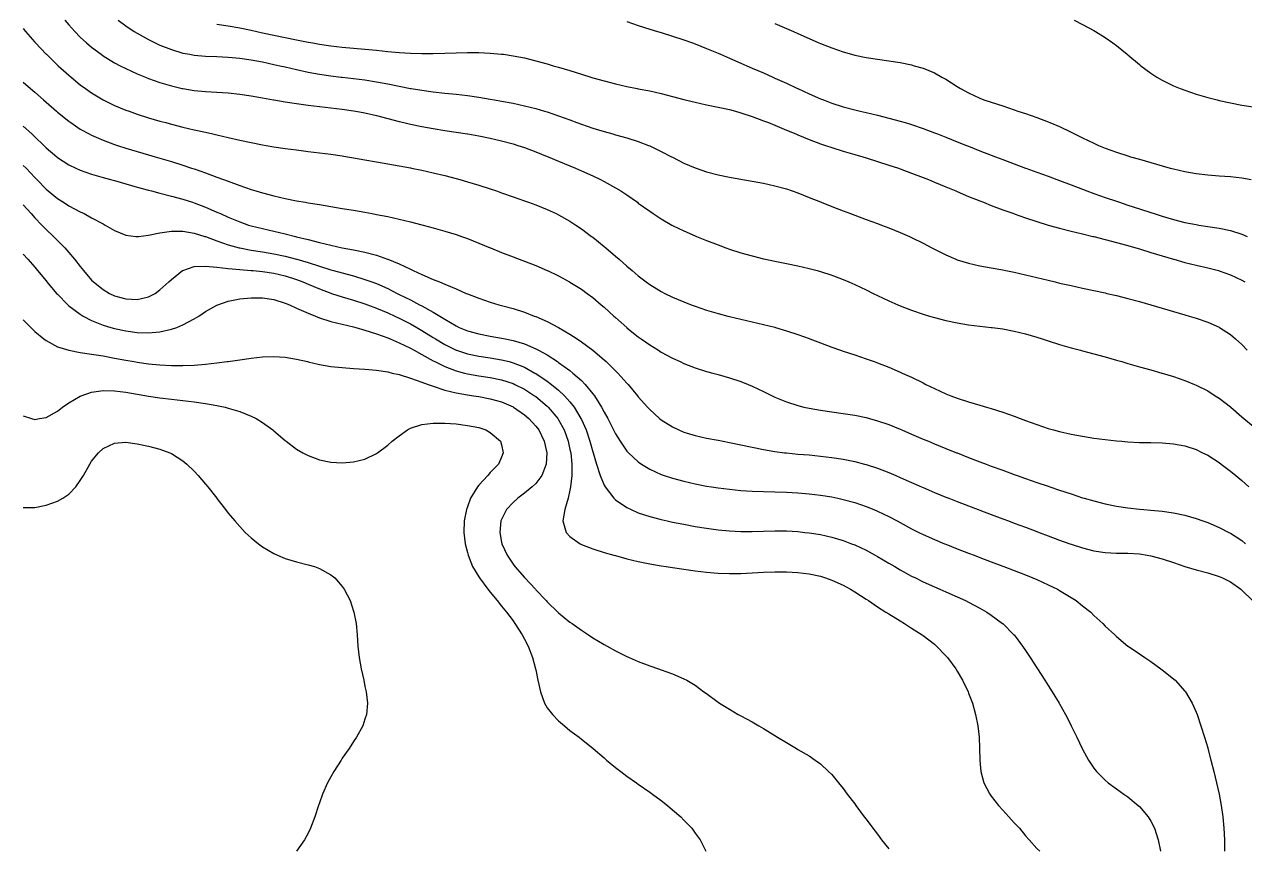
# Model space of a CAD drawing. Header units: inches. Extents: x 2679276 to 2679656, y 1246784 to 1247152.
# Drawn here: x 2679333.8 to 2679387.4, y 1246848.4 to 1246884.6 of the extents above; entities that cross this region are included whole.
import ezdxf

# ---------------------------------------------------------------- set-up
doc = ezdxf.new("R2010")
doc.units = ezdxf.units.IN
doc.header["$MEASUREMENT"] = 0
for name, color, linetype in [('467', 7, 'Continuous'), ('468', 7, 'Continuous'), ('469', 7, 'Continuous'), ('470', 7, 'Continuous'), ('471', 7, 'Continuous'), ('472', 7, 'Continuous'), ('473', 7, 'Continuous'), ('474', 7, 'Continuous'), ('475', 7, 'Continuous'), ('476', 7, 'Continuous'), ('477', 7, 'Continuous'), ('478', 7, 'Continuous'), ('479', 7, 'Continuous'), ('480', 7, 'Continuous'), ('481', 7, 'Continuous')]:
    doc.layers.add(name, color=color, linetype=linetype)

msp = doc.modelspace()

# ---------------------------------------------------------------- linework, layer by layer
at = {"layer": '467', "elevation": 467}
msp.add_lwpolyline([(2679379.886, 1246884.75), (2679380.25, 1246884.565), (2679380.75, 1246884.295), (2679380.826, 1246884.25), (2679381.25, 1246883.988), (2679381.586, 1246883.75), (2679381.75, 1246883.63), (2679382.217, 1246883.25), (2679382.25, 1246883.223), (2679382.75, 1246882.803), (2679382.814, 1246882.75), (2679383.25, 1246882.428), (2679383.518, 1246882.25), (2679383.75, 1246882.118), (2679384.25, 1246881.871), (2679384.534, 1246881.75), (2679384.75, 1246881.669), (2679385.25, 1246881.501), (2679385.75, 1246881.354), (2679386.159, 1246881.25), (2679386.25, 1246881.228), (2679386.75, 1246881.117), (2679387.25, 1246881.023), (2679387.75, 1246880.94)], dxfattribs=at)
at = {"layer": '468', "elevation": 468}
msp.add_lwpolyline([(2679366.75, 1246884.61), (2679367.25, 1246884.391), (2679367.559, 1246884.25), (2679367.75, 1246884.166), (2679368.25, 1246883.945), (2679368.678, 1246883.75), (2679368.75, 1246883.72), (2679369.25, 1246883.53), (2679369.75, 1246883.356), (2679370.108, 1246883.25), (2679370.25, 1246883.215), (2679370.75, 1246883.117), (2679371.25, 1246883.036), (2679371.75, 1246882.964), (2679372.25, 1246882.887), (2679372.75, 1246882.784), (2679372.865, 1246882.75), (2679373.25, 1246882.644), (2679373.75, 1246882.435), (2679374.074, 1246882.25), (2679374.25, 1246882.156), (2679374.75, 1246881.842), (2679374.892, 1246881.75), (2679375.25, 1246881.565), (2679375.75, 1246881.325), (2679375.923, 1246881.25), (2679376.25, 1246881.141), (2679376.75, 1246880.98), (2679377.25, 1246880.811), (2679377.42, 1246880.75), (2679377.75, 1246880.649), (2679378.25, 1246880.478), (2679378.75, 1246880.281), (2679378.818, 1246880.25), (2679379.25, 1246880.072), (2679379.75, 1246879.829), (2679379.9, 1246879.75), (2679380.25, 1246879.584), (2679380.75, 1246879.343), (2679380.955, 1246879.25), (2679381.25, 1246879.133), (2679381.75, 1246878.953), (2679382.25, 1246878.785), (2679382.363, 1246878.75), (2679382.75, 1246878.638), (2679383.25, 1246878.494), (2679383.75, 1246878.349), (2679384.109, 1246878.25), (2679384.25, 1246878.214), (2679384.75, 1246878.102), (2679385.25, 1246878.017), (2679385.75, 1246877.959), (2679386.25, 1246877.918), (2679386.75, 1246877.878), (2679387.25, 1246877.821), (2679387.658, 1246877.75)], dxfattribs=at)
at = {"layer": '469', "elevation": 469}
msp.add_lwpolyline([(2679360.25, 1246884.693), (2679360.75, 1246884.523), (2679361.25, 1246884.358), (2679361.589, 1246884.25), (2679361.75, 1246884.204), (2679362.25, 1246884.054), (2679362.75, 1246883.893), (2679363.137, 1246883.75), (2679363.25, 1246883.71), (2679363.75, 1246883.51), (2679364.25, 1246883.298), (2679364.357, 1246883.25), (2679364.75, 1246883.082), (2679365.25, 1246882.866), (2679365.511, 1246882.75), (2679365.75, 1246882.648), (2679366.25, 1246882.431), (2679366.653, 1246882.25), (2679366.75, 1246882.207), (2679367.25, 1246881.982), (2679367.747, 1246881.75), (2679367.75, 1246881.749), (2679368.25, 1246881.519), (2679368.75, 1246881.301), (2679368.882, 1246881.25), (2679369.25, 1246881.11), (2679369.75, 1246880.95), (2679370.25, 1246880.811), (2679370.492, 1246880.75), (2679370.75, 1246880.687), (2679371.25, 1246880.57), (2679371.75, 1246880.45), (2679372.25, 1246880.318), (2679372.472, 1246880.25), (2679372.75, 1246880.167), (2679373.25, 1246879.996), (2679373.75, 1246879.805), (2679373.887, 1246879.75), (2679374.25, 1246879.607), (2679374.75, 1246879.41), (2679375.16, 1246879.25), (2679375.25, 1246879.213), (2679375.75, 1246879.016), (2679376.25, 1246878.819), (2679376.427, 1246878.75), (2679376.75, 1246878.624), (2679377.25, 1246878.437), (2679377.75, 1246878.255), (2679377.764, 1246878.25), (2679378.25, 1246878.076), (2679378.75, 1246877.893), (2679379.123, 1246877.75), (2679379.25, 1246877.702), (2679379.75, 1246877.511), (2679380.25, 1246877.322), (2679380.445, 1246877.25), (2679380.75, 1246877.141), (2679381.25, 1246876.966), (2679381.75, 1246876.794), (2679381.876, 1246876.75), (2679382.25, 1246876.627), (2679382.75, 1246876.463), (2679383.25, 1246876.298), (2679383.399, 1246876.25), (2679383.75, 1246876.141), (2679384.25, 1246875.996), (2679384.75, 1246875.869), (2679385.25, 1246875.767), (2679385.359, 1246875.75), (2679385.75, 1246875.69), (2679386.25, 1246875.614), (2679386.75, 1246875.513), (2679387.25, 1246875.355), (2679387.484, 1246875.25)], dxfattribs=at)
at = {"layer": '470', "elevation": 470}
msp.add_lwpolyline([(2679342.25, 1246884.573), (2679342.75, 1246884.495), (2679343.25, 1246884.408), (2679343.75, 1246884.307), (2679344.002, 1246884.25), (2679344.25, 1246884.2), (2679344.75, 1246884.096), (2679345.25, 1246883.991), (2679345.75, 1246883.889), (2679346.25, 1246883.789), (2679346.463, 1246883.75), (2679346.75, 1246883.7), (2679347.25, 1246883.627), (2679347.75, 1246883.568), (2679348.25, 1246883.52), (2679348.75, 1246883.475), (2679349.25, 1246883.43), (2679349.75, 1246883.381), (2679350.25, 1246883.334), (2679350.75, 1246883.298), (2679351.25, 1246883.279), (2679351.75, 1246883.28), (2679352.25, 1246883.294), (2679352.75, 1246883.312), (2679353.25, 1246883.324), (2679353.75, 1246883.323), (2679354.25, 1246883.305), (2679354.75, 1246883.262), (2679354.836, 1246883.25), (2679355.25, 1246883.19), (2679355.75, 1246883.09), (2679356.25, 1246882.967), (2679356.75, 1246882.828), (2679357.018, 1246882.75), (2679357.25, 1246882.685), (2679357.75, 1246882.538), (2679358.25, 1246882.382), (2679358.667, 1246882.25), (2679358.75, 1246882.224), (2679359.25, 1246882.081), (2679359.75, 1246881.954), (2679360.25, 1246881.843), (2679360.7, 1246881.75), (2679360.75, 1246881.74), (2679361.25, 1246881.639), (2679361.75, 1246881.524), (2679362.25, 1246881.396), (2679362.75, 1246881.264), (2679362.807, 1246881.25), (2679363.25, 1246881.141), (2679363.75, 1246881.033), (2679364.25, 1246880.93), (2679364.75, 1246880.82), (2679365.017, 1246880.75), (2679365.25, 1246880.684), (2679365.75, 1246880.515), (2679366.25, 1246880.334), (2679366.462, 1246880.25), (2679366.75, 1246880.135), (2679367.25, 1246879.925), (2679367.665, 1246879.75), (2679367.75, 1246879.715), (2679368.25, 1246879.509), (2679368.75, 1246879.322), (2679368.97, 1246879.25), (2679369.25, 1246879.153), (2679369.75, 1246878.996), (2679370.25, 1246878.851), (2679370.608, 1246878.75), (2679370.75, 1246878.705), (2679371.25, 1246878.547), (2679371.75, 1246878.387), (2679372.169, 1246878.25), (2679372.25, 1246878.221), (2679372.75, 1246878.035), (2679373.25, 1246877.843), (2679373.485, 1246877.75), (2679373.75, 1246877.64), (2679374.25, 1246877.43), (2679374.686, 1246877.25), (2679374.75, 1246877.222), (2679375.25, 1246877.008), (2679375.75, 1246876.807), (2679375.9, 1246876.75), (2679376.25, 1246876.61), (2679376.75, 1246876.423), (2679377.241, 1246876.25), (2679377.25, 1246876.247), (2679377.75, 1246876.07), (2679378.25, 1246875.903), (2679378.746, 1246875.75), (2679378.75, 1246875.749), (2679379.25, 1246875.606), (2679379.75, 1246875.477), (2679380.25, 1246875.357), (2679380.709, 1246875.25), (2679380.75, 1246875.24), (2679381.25, 1246875.113), (2679381.75, 1246874.981), (2679382.25, 1246874.845), (2679382.588, 1246874.75), (2679382.75, 1246874.703), (2679383.25, 1246874.549), (2679383.75, 1246874.397), (2679384.25, 1246874.252), (2679384.257, 1246874.25), (2679384.75, 1246874.112), (2679385.25, 1246873.989), (2679385.75, 1246873.873), (2679386.222, 1246873.75), (2679386.25, 1246873.742), (2679386.75, 1246873.565), (2679387.25, 1246873.327), (2679387.375, 1246873.25)], dxfattribs=at)
at = {"layer": '471', "elevation": 471}
msp.add_lwpolyline([(2679337.908, 1246884.75), (2679338.25, 1246884.496), (2679338.618, 1246884.25), (2679338.75, 1246884.172), (2679339.25, 1246883.897), (2679339.545, 1246883.75), (2679339.75, 1246883.655), (2679340.25, 1246883.456), (2679340.75, 1246883.307), (2679341.058, 1246883.25), (2679341.25, 1246883.216), (2679341.75, 1246883.172), (2679342.25, 1246883.152), (2679342.75, 1246883.129), (2679343.25, 1246883.084), (2679343.75, 1246883.009), (2679344.25, 1246882.915), (2679344.75, 1246882.808), (2679345.01, 1246882.75), (2679345.25, 1246882.693), (2679345.75, 1246882.577), (2679346.25, 1246882.472), (2679346.75, 1246882.381), (2679347.25, 1246882.306), (2679347.706, 1246882.25), (2679347.75, 1246882.244), (2679348.25, 1246882.186), (2679348.75, 1246882.123), (2679349.25, 1246882.046), (2679349.75, 1246881.954), (2679350.25, 1246881.854), (2679350.75, 1246881.755), (2679350.778, 1246881.75), (2679351.25, 1246881.67), (2679351.75, 1246881.603), (2679352.25, 1246881.548), (2679352.75, 1246881.496), (2679353.25, 1246881.437), (2679353.75, 1246881.367), (2679354.25, 1246881.284), (2679354.435, 1246881.25), (2679354.75, 1246881.195), (2679355.25, 1246881.098), (2679355.75, 1246880.989), (2679356.25, 1246880.863), (2679356.639, 1246880.75), (2679356.75, 1246880.718), (2679357.25, 1246880.55), (2679357.75, 1246880.365), (2679358.055, 1246880.25), (2679358.25, 1246880.177), (2679358.75, 1246880.005), (2679359.25, 1246879.853), (2679359.637, 1246879.75), (2679359.75, 1246879.719), (2679360.25, 1246879.582), (2679360.75, 1246879.426), (2679361.204, 1246879.25), (2679361.25, 1246879.231), (2679361.75, 1246878.987), (2679362.205, 1246878.75), (2679362.25, 1246878.726), (2679362.75, 1246878.474), (2679363.25, 1246878.262), (2679363.286, 1246878.25), (2679363.75, 1246878.094), (2679364.25, 1246877.961), (2679364.75, 1246877.853), (2679365.25, 1246877.763), (2679365.329, 1246877.75), (2679365.75, 1246877.678), (2679366.25, 1246877.587), (2679366.75, 1246877.477), (2679367.25, 1246877.336), (2679367.503, 1246877.25), (2679367.75, 1246877.16), (2679368.25, 1246876.963), (2679368.75, 1246876.763), (2679368.781, 1246876.75), (2679369.25, 1246876.562), (2679369.75, 1246876.368), (2679370.06, 1246876.25), (2679370.25, 1246876.178), (2679370.75, 1246875.993), (2679371.25, 1246875.812), (2679371.421, 1246875.75), (2679371.75, 1246875.626), (2679372.25, 1246875.427), (2679372.66, 1246875.25), (2679372.75, 1246875.208), (2679373.25, 1246874.954), (2679373.636, 1246874.75), (2679373.75, 1246874.689), (2679374.25, 1246874.437), (2679374.69, 1246874.25), (2679374.75, 1246874.226), (2679375.25, 1246874.071), (2679375.75, 1246873.957), (2679376.25, 1246873.864), (2679376.75, 1246873.777), (2679376.887, 1246873.75), (2679377.25, 1246873.68), (2679377.75, 1246873.568), (2679378.25, 1246873.447), (2679378.75, 1246873.323), (2679379.059, 1246873.25), (2679379.25, 1246873.204), (2679379.75, 1246873.092), (2679380.25, 1246872.983), (2679380.75, 1246872.875), (2679381.25, 1246872.766), (2679381.322, 1246872.75), (2679381.75, 1246872.65), (2679382.25, 1246872.525), (2679382.75, 1246872.391), (2679383.25, 1246872.252), (2679383.257, 1246872.25), (2679383.75, 1246872.101), (2679384.25, 1246871.951), (2679384.75, 1246871.804), (2679384.932, 1246871.75), (2679385.25, 1246871.654), (2679385.75, 1246871.483), (2679386.25, 1246871.259), (2679386.265, 1246871.25), (2679386.75, 1246870.941), (2679386.965, 1246870.75), (2679387.25, 1246870.501), (2679387.487, 1246870.25)], dxfattribs=at)
at = {"layer": '472', "elevation": 472}
msp.add_lwpolyline([(2679335.575, 1246884.75), (2679335.75, 1246884.543), (2679336.011, 1246884.25), (2679336.25, 1246884.008), (2679336.528, 1246883.75), (2679336.75, 1246883.559), (2679337.161, 1246883.25), (2679337.25, 1246883.187), (2679337.75, 1246882.881), (2679338, 1246882.75), (2679338.25, 1246882.623), (2679338.75, 1246882.398), (2679339.111, 1246882.25), (2679339.25, 1246882.194), (2679339.75, 1246882.011), (2679340.25, 1246881.859), (2679340.721, 1246881.75), (2679340.75, 1246881.743), (2679341.25, 1246881.665), (2679341.75, 1246881.618), (2679342.25, 1246881.586), (2679342.75, 1246881.552), (2679343.25, 1246881.499), (2679343.75, 1246881.423), (2679344.25, 1246881.336), (2679344.735, 1246881.25), (2679344.75, 1246881.247), (2679345.25, 1246881.16), (2679345.75, 1246881.083), (2679346.25, 1246881.015), (2679346.75, 1246880.954), (2679347.25, 1246880.896), (2679347.75, 1246880.836), (2679348.25, 1246880.767), (2679348.351, 1246880.75), (2679348.75, 1246880.673), (2679349.25, 1246880.557), (2679349.75, 1246880.428), (2679350.25, 1246880.3), (2679350.462, 1246880.25), (2679350.75, 1246880.179), (2679351.25, 1246880.075), (2679351.75, 1246879.987), (2679352.25, 1246879.909), (2679352.75, 1246879.833), (2679353.25, 1246879.754), (2679353.273, 1246879.75), (2679353.75, 1246879.664), (2679354.25, 1246879.563), (2679354.75, 1246879.449), (2679355.25, 1246879.315), (2679355.461, 1246879.25), (2679355.75, 1246879.151), (2679356.25, 1246878.964), (2679356.75, 1246878.766), (2679356.791, 1246878.75), (2679357.25, 1246878.556), (2679357.75, 1246878.348), (2679357.986, 1246878.25), (2679358.25, 1246878.134), (2679358.75, 1246877.911), (2679359.095, 1246877.75), (2679359.25, 1246877.669), (2679359.75, 1246877.392), (2679359.988, 1246877.25), (2679360.25, 1246877.072), (2679360.708, 1246876.75), (2679360.75, 1246876.718), (2679361.25, 1246876.353), (2679361.407, 1246876.25), (2679361.75, 1246876.022), (2679362.225, 1246875.75), (2679362.25, 1246875.736), (2679362.75, 1246875.49), (2679363.25, 1246875.271), (2679363.3, 1246875.25), (2679363.75, 1246875.067), (2679364.25, 1246874.874), (2679364.591, 1246874.75), (2679364.75, 1246874.694), (2679365.25, 1246874.536), (2679365.75, 1246874.396), (2679366.25, 1246874.27), (2679366.339, 1246874.25), (2679366.75, 1246874.161), (2679367.25, 1246874.059), (2679367.75, 1246873.955), (2679368.25, 1246873.842), (2679368.598, 1246873.75), (2679368.75, 1246873.709), (2679369.25, 1246873.548), (2679369.75, 1246873.357), (2679369.997, 1246873.25), (2679370.25, 1246873.139), (2679370.75, 1246872.903), (2679371.061, 1246872.75), (2679371.25, 1246872.66), (2679371.75, 1246872.425), (2679372.139, 1246872.25), (2679372.25, 1246872.203), (2679372.75, 1246872.006), (2679373.25, 1246871.834), (2679373.532, 1246871.75), (2679373.75, 1246871.684), (2679374.25, 1246871.555), (2679374.75, 1246871.449), (2679375.25, 1246871.369), (2679375.75, 1246871.309), (2679376.25, 1246871.256), (2679376.294, 1246871.25), (2679376.75, 1246871.186), (2679377.25, 1246871.09), (2679377.75, 1246870.965), (2679378.25, 1246870.822), (2679378.487, 1246870.75), (2679378.75, 1246870.663), (2679379.25, 1246870.505), (2679379.75, 1246870.362), (2679380.172, 1246870.25), (2679380.25, 1246870.229), (2679380.75, 1246870.093), (2679381.25, 1246869.956), (2679381.75, 1246869.815), (2679381.976, 1246869.75), (2679382.25, 1246869.669), (2679382.75, 1246869.524), (2679383.25, 1246869.384), (2679383.733, 1246869.25), (2679383.75, 1246869.245), (2679384.25, 1246869.091), (2679384.75, 1246868.919), (2679385.17, 1246868.75), (2679385.25, 1246868.716), (2679385.75, 1246868.46), (2679386.082, 1246868.25), (2679386.25, 1246868.142), (2679386.75, 1246867.758), (2679386.759, 1246867.75), (2679387.25, 1246867.332), (2679387.341, 1246867.25), (2679387.75, 1246866.91)], dxfattribs=at)
at = {"layer": '473', "elevation": 473}
msp.add_lwpolyline([(2679333.75, 1246884.379), (2679333.852, 1246884.25), (2679334.25, 1246883.789), (2679334.285, 1246883.75), (2679334.75, 1246883.263), (2679334.762, 1246883.25), (2679335.25, 1246882.78), (2679335.282, 1246882.75), (2679335.75, 1246882.329), (2679335.844, 1246882.25), (2679336.25, 1246881.916), (2679336.474, 1246881.75), (2679336.75, 1246881.553), (2679337.25, 1246881.251), (2679337.251, 1246881.25), (2679337.75, 1246881.008), (2679338.25, 1246880.803), (2679338.397, 1246880.75), (2679338.75, 1246880.627), (2679339.25, 1246880.467), (2679339.75, 1246880.318), (2679340, 1246880.25), (2679340.25, 1246880.182), (2679340.75, 1246880.056), (2679341.25, 1246879.938), (2679341.75, 1246879.823), (2679342.077, 1246879.75), (2679342.25, 1246879.709), (2679342.75, 1246879.595), (2679343.25, 1246879.482), (2679343.75, 1246879.375), (2679344.25, 1246879.278), (2679344.415, 1246879.25), (2679344.75, 1246879.191), (2679345.25, 1246879.115), (2679345.75, 1246879.048), (2679346.25, 1246878.987), (2679346.75, 1246878.926), (2679347.25, 1246878.86), (2679347.75, 1246878.786), (2679347.977, 1246878.75), (2679348.25, 1246878.707), (2679348.75, 1246878.622), (2679349.25, 1246878.533), (2679349.75, 1246878.443), (2679350.25, 1246878.351), (2679350.75, 1246878.258), (2679350.791, 1246878.25), (2679351.25, 1246878.154), (2679351.75, 1246878.042), (2679352.25, 1246877.921), (2679352.75, 1246877.793), (2679352.909, 1246877.75), (2679353.25, 1246877.653), (2679353.75, 1246877.502), (2679354.25, 1246877.341), (2679354.52, 1246877.25), (2679354.75, 1246877.171), (2679355.25, 1246876.994), (2679355.75, 1246876.815), (2679355.927, 1246876.75), (2679356.25, 1246876.631), (2679356.75, 1246876.43), (2679357.141, 1246876.25), (2679357.25, 1246876.198), (2679357.75, 1246875.916), (2679358.006, 1246875.75), (2679358.25, 1246875.586), (2679358.699, 1246875.25), (2679358.75, 1246875.212), (2679359.25, 1246874.81), (2679359.32, 1246874.75), (2679359.75, 1246874.386), (2679359.906, 1246874.25), (2679360.25, 1246873.946), (2679360.48, 1246873.75), (2679360.75, 1246873.516), (2679361.102, 1246873.25), (2679361.25, 1246873.138), (2679361.75, 1246872.833), (2679361.915, 1246872.75), (2679362.25, 1246872.584), (2679362.75, 1246872.373), (2679363.072, 1246872.25), (2679363.25, 1246872.184), (2679363.75, 1246872.015), (2679364.25, 1246871.864), (2679364.68, 1246871.75), (2679364.75, 1246871.732), (2679365.25, 1246871.615), (2679365.75, 1246871.502), (2679366.25, 1246871.386), (2679366.75, 1246871.258), (2679366.777, 1246871.25), (2679367.25, 1246871.11), (2679367.75, 1246870.943), (2679368.25, 1246870.76), (2679368.277, 1246870.75), (2679368.75, 1246870.572), (2679369.25, 1246870.387), (2679369.635, 1246870.25), (2679369.75, 1246870.211), (2679370.25, 1246870.043), (2679370.75, 1246869.875), (2679371.099, 1246869.75), (2679371.25, 1246869.698), (2679371.75, 1246869.505), (2679372.25, 1246869.29), (2679372.337, 1246869.25), (2679372.75, 1246869.061), (2679373.25, 1246868.813), (2679373.375, 1246868.75), (2679373.75, 1246868.57), (2679374.25, 1246868.341), (2679374.473, 1246868.25), (2679374.75, 1246868.142), (2679375.25, 1246867.977), (2679375.75, 1246867.831), (2679376.032, 1246867.75), (2679376.25, 1246867.688), (2679376.75, 1246867.536), (2679377.25, 1246867.355), (2679377.513, 1246867.25), (2679377.75, 1246867.163), (2679378.25, 1246866.983), (2679378.75, 1246866.815), (2679378.976, 1246866.75), (2679379.25, 1246866.678), (2679379.75, 1246866.569), (2679380.25, 1246866.476), (2679380.75, 1246866.395), (2679381.25, 1246866.325), (2679381.75, 1246866.269), (2679381.976, 1246866.25), (2679382.25, 1246866.229), (2679382.75, 1246866.204), (2679383.25, 1246866.193), (2679383.75, 1246866.181), (2679384.25, 1246866.142), (2679384.75, 1246866.052), (2679385.25, 1246865.887), (2679385.528, 1246865.75), (2679385.75, 1246865.637), (2679386.25, 1246865.315), (2679386.339, 1246865.25), (2679386.75, 1246864.934), (2679386.979, 1246864.75), (2679387.25, 1246864.522), (2679387.561, 1246864.25)], dxfattribs=at)
at = {"layer": '474', "elevation": 474}
msp.add_lwpolyline([(2679333.75, 1246882.033), (2679334.064, 1246881.75), (2679334.25, 1246881.586), (2679334.632, 1246881.25), (2679334.75, 1246881.147), (2679335.206, 1246880.75), (2679335.25, 1246880.712), (2679335.75, 1246880.308), (2679335.832, 1246880.25), (2679336.25, 1246879.969), (2679336.645, 1246879.75), (2679336.75, 1246879.696), (2679337.25, 1246879.48), (2679337.75, 1246879.294), (2679337.882, 1246879.25), (2679338.25, 1246879.132), (2679338.75, 1246878.981), (2679339.25, 1246878.834), (2679339.532, 1246878.75), (2679339.75, 1246878.686), (2679340.25, 1246878.537), (2679340.75, 1246878.38), (2679341.139, 1246878.25), (2679341.25, 1246878.213), (2679341.75, 1246878.042), (2679342.25, 1246877.859), (2679342.541, 1246877.75), (2679342.75, 1246877.672), (2679343.25, 1246877.49), (2679343.75, 1246877.316), (2679343.961, 1246877.25), (2679344.25, 1246877.162), (2679344.75, 1246877.031), (2679345.25, 1246876.918), (2679345.75, 1246876.819), (2679346.139, 1246876.75), (2679346.25, 1246876.731), (2679346.75, 1246876.65), (2679347.25, 1246876.567), (2679347.75, 1246876.483), (2679348.25, 1246876.397), (2679348.75, 1246876.309), (2679349.068, 1246876.25), (2679349.25, 1246876.218), (2679349.75, 1246876.121), (2679350.25, 1246876.012), (2679350.75, 1246875.892), (2679351.25, 1246875.765), (2679351.305, 1246875.75), (2679351.75, 1246875.63), (2679352.25, 1246875.488), (2679352.75, 1246875.333), (2679352.99, 1246875.25), (2679353.25, 1246875.157), (2679353.75, 1246874.96), (2679354.25, 1246874.752), (2679354.254, 1246874.75), (2679354.75, 1246874.545), (2679355.25, 1246874.35), (2679355.519, 1246874.25), (2679355.75, 1246874.165), (2679356.25, 1246873.973), (2679356.75, 1246873.757), (2679356.764, 1246873.75), (2679357.25, 1246873.516), (2679357.734, 1246873.25), (2679357.75, 1246873.241), (2679358.25, 1246872.931), (2679358.502, 1246872.75), (2679358.75, 1246872.569), (2679359.127, 1246872.25), (2679359.25, 1246872.146), (2679359.68, 1246871.75), (2679359.75, 1246871.687), (2679360.24, 1246871.25), (2679360.25, 1246871.241), (2679360.75, 1246870.839), (2679360.875, 1246870.75), (2679361.25, 1246870.484), (2679361.63, 1246870.25), (2679361.75, 1246870.173), (2679362.25, 1246869.903), (2679362.587, 1246869.75), (2679362.75, 1246869.671), (2679363.25, 1246869.478), (2679363.75, 1246869.323), (2679364.021, 1246869.25), (2679364.25, 1246869.184), (2679364.75, 1246869.042), (2679365.25, 1246868.876), (2679365.567, 1246868.75), (2679365.75, 1246868.672), (2679366.25, 1246868.436), (2679366.633, 1246868.25), (2679366.75, 1246868.195), (2679367.25, 1246867.988), (2679367.75, 1246867.822), (2679368.025, 1246867.75), (2679368.25, 1246867.7), (2679368.75, 1246867.611), (2679369.25, 1246867.539), (2679369.75, 1246867.471), (2679370.25, 1246867.393), (2679370.75, 1246867.291), (2679370.897, 1246867.25), (2679371.25, 1246867.156), (2679371.75, 1246866.982), (2679372.25, 1246866.779), (2679372.317, 1246866.75), (2679372.75, 1246866.566), (2679373.25, 1246866.35), (2679373.486, 1246866.25), (2679373.75, 1246866.14), (2679374.25, 1246865.937), (2679374.717, 1246865.75), (2679374.75, 1246865.737), (2679375.25, 1246865.544), (2679375.75, 1246865.352), (2679376.02, 1246865.25), (2679376.25, 1246865.164), (2679376.75, 1246864.981), (2679377.25, 1246864.798), (2679377.384, 1246864.75), (2679377.75, 1246864.62), (2679378.25, 1246864.446), (2679378.75, 1246864.273), (2679378.817, 1246864.25), (2679379.25, 1246864.104), (2679379.75, 1246863.936), (2679380.25, 1246863.774), (2679380.329, 1246863.75), (2679380.75, 1246863.628), (2679381.25, 1246863.503), (2679381.75, 1246863.404), (2679382.25, 1246863.328), (2679382.75, 1246863.269), (2679382.945, 1246863.25), (2679383.25, 1246863.224), (2679383.75, 1246863.179), (2679384.25, 1246863.113), (2679384.75, 1246863.01), (2679385.25, 1246862.86), (2679385.537, 1246862.75), (2679385.75, 1246862.678), (2679386.25, 1246862.471), (2679386.673, 1246862.25), (2679386.75, 1246862.213), (2679387.25, 1246861.886), (2679387.41, 1246861.75)], dxfattribs=at)
at = {"layer": '475', "elevation": 475}
msp.add_lwpolyline([(2679333.75, 1246880.089), (2679334.117, 1246879.75), (2679334.25, 1246879.623), (2679334.643, 1246879.25), (2679334.75, 1246879.147), (2679335.214, 1246878.75), (2679335.25, 1246878.719), (2679335.75, 1246878.395), (2679336.054, 1246878.25), (2679336.25, 1246878.16), (2679336.75, 1246877.987), (2679337.25, 1246877.842), (2679337.582, 1246877.75), (2679337.75, 1246877.702), (2679338.25, 1246877.559), (2679338.75, 1246877.42), (2679339.25, 1246877.285), (2679339.381, 1246877.25), (2679339.75, 1246877.15), (2679340.25, 1246877.02), (2679340.75, 1246876.885), (2679341.171, 1246876.75), (2679341.25, 1246876.726), (2679341.75, 1246876.54), (2679342.25, 1246876.322), (2679342.403, 1246876.25), (2679342.75, 1246876.094), (2679343.25, 1246875.886), (2679343.637, 1246875.75), (2679343.75, 1246875.716), (2679344.25, 1246875.593), (2679344.75, 1246875.482), (2679345.25, 1246875.367), (2679345.695, 1246875.25), (2679345.75, 1246875.238), (2679346.25, 1246875.118), (2679346.75, 1246874.99), (2679347.25, 1246874.865), (2679347.75, 1246874.751), (2679347.755, 1246874.75), (2679348.25, 1246874.658), (2679348.75, 1246874.555), (2679349.25, 1246874.423), (2679349.738, 1246874.25), (2679349.75, 1246874.246), (2679350.25, 1246874.044), (2679350.75, 1246873.805), (2679350.867, 1246873.75), (2679351.25, 1246873.58), (2679351.75, 1246873.364), (2679352.021, 1246873.25), (2679352.25, 1246873.158), (2679352.75, 1246872.948), (2679353.196, 1246872.75), (2679353.25, 1246872.727), (2679353.75, 1246872.533), (2679354.25, 1246872.364), (2679354.627, 1246872.25), (2679354.75, 1246872.219), (2679355.25, 1246872.084), (2679355.75, 1246871.921), (2679356.182, 1246871.75), (2679356.25, 1246871.726), (2679356.75, 1246871.512), (2679357.243, 1246871.25), (2679357.25, 1246871.247), (2679357.75, 1246870.96), (2679358.062, 1246870.75), (2679358.25, 1246870.625), (2679358.749, 1246870.25), (2679358.75, 1246870.249), (2679359.25, 1246869.829), (2679359.338, 1246869.75), (2679359.75, 1246869.349), (2679359.852, 1246869.25), (2679360.25, 1246868.804), (2679360.302, 1246868.75), (2679360.718, 1246868.25), (2679360.75, 1246868.208), (2679361.157, 1246867.75), (2679361.25, 1246867.646), (2679361.686, 1246867.25), (2679361.75, 1246867.198), (2679362.25, 1246866.881), (2679362.526, 1246866.75), (2679362.75, 1246866.657), (2679363.25, 1246866.505), (2679363.75, 1246866.391), (2679364.25, 1246866.295), (2679364.48, 1246866.25), (2679364.75, 1246866.202), (2679365.25, 1246866.101), (2679365.75, 1246865.992), (2679366.25, 1246865.89), (2679366.75, 1246865.804), (2679367.162, 1246865.75), (2679367.25, 1246865.739), (2679367.75, 1246865.691), (2679368.25, 1246865.649), (2679368.75, 1246865.602), (2679369.25, 1246865.544), (2679369.75, 1246865.466), (2679370.25, 1246865.364), (2679370.68, 1246865.25), (2679370.75, 1246865.231), (2679371.25, 1246865.07), (2679371.75, 1246864.878), (2679372.051, 1246864.75), (2679372.25, 1246864.665), (2679372.75, 1246864.442), (2679373.179, 1246864.25), (2679373.25, 1246864.218), (2679373.75, 1246864.004), (2679374.25, 1246863.8), (2679374.377, 1246863.75), (2679374.75, 1246863.604), (2679375.25, 1246863.413), (2679375.679, 1246863.25), (2679375.75, 1246863.223), (2679376.25, 1246863.034), (2679376.75, 1246862.846), (2679377.007, 1246862.75), (2679377.25, 1246862.659), (2679377.75, 1246862.473), (2679378.25, 1246862.286), (2679378.347, 1246862.25), (2679378.75, 1246862.099), (2679379.25, 1246861.912), (2679379.692, 1246861.75), (2679379.75, 1246861.729), (2679380.25, 1246861.565), (2679380.75, 1246861.438), (2679381.25, 1246861.366), (2679381.75, 1246861.342), (2679382.25, 1246861.331), (2679382.75, 1246861.302), (2679383.099, 1246861.25), (2679383.25, 1246861.225), (2679383.75, 1246861.087), (2679384.25, 1246860.92), (2679384.75, 1246860.75), (2679384.75, 1246860.75), (2679385.25, 1246860.602), (2679385.75, 1246860.472), (2679386.25, 1246860.316), (2679386.396, 1246860.25), (2679386.75, 1246860.079), (2679387.209, 1246859.75), (2679387.25, 1246859.717), (2679387.71, 1246859.25)], dxfattribs=at)
at = {"layer": '476', "elevation": 476}
msp.add_lwpolyline([(2679333.75, 1246878.372), (2679333.869, 1246878.25), (2679334.25, 1246877.844), (2679334.343, 1246877.75), (2679334.75, 1246877.331), (2679334.847, 1246877.25), (2679335.25, 1246876.912), (2679335.51, 1246876.75), (2679335.75, 1246876.593), (2679336.25, 1246876.326), (2679336.415, 1246876.25), (2679336.75, 1246876.066), (2679337.25, 1246875.797), (2679337.349, 1246875.75), (2679337.75, 1246875.517), (2679338.25, 1246875.311), (2679338.685, 1246875.25), (2679338.75, 1246875.24), (2679338.807, 1246875.25), (2679339.25, 1246875.305), (2679339.75, 1246875.413), (2679340.25, 1246875.483), (2679340.75, 1246875.485), (2679341.25, 1246875.4), (2679341.723, 1246875.25), (2679341.75, 1246875.242), (2679342.25, 1246875.056), (2679342.75, 1246874.881), (2679343.221, 1246874.75), (2679343.25, 1246874.743), (2679343.75, 1246874.651), (2679344.25, 1246874.573), (2679344.75, 1246874.492), (2679345.25, 1246874.389), (2679345.75, 1246874.254), (2679345.764, 1246874.25), (2679346.25, 1246874.102), (2679346.75, 1246873.94), (2679347.25, 1246873.784), (2679347.374, 1246873.75), (2679347.75, 1246873.645), (2679348.25, 1246873.512), (2679348.75, 1246873.363), (2679349.052, 1246873.25), (2679349.25, 1246873.177), (2679349.75, 1246872.956), (2679350.158, 1246872.75), (2679350.25, 1246872.706), (2679350.75, 1246872.458), (2679351.145, 1246872.25), (2679351.25, 1246872.196), (2679351.75, 1246871.92), (2679352.03, 1246871.75), (2679352.25, 1246871.617), (2679352.75, 1246871.319), (2679352.892, 1246871.25), (2679353.25, 1246871.1), (2679353.75, 1246870.964), (2679354.25, 1246870.871), (2679354.75, 1246870.787), (2679354.91, 1246870.75), (2679355.25, 1246870.681), (2679355.75, 1246870.527), (2679356.25, 1246870.309), (2679356.362, 1246870.25), (2679356.75, 1246870.042), (2679357.204, 1246869.75), (2679357.25, 1246869.719), (2679357.75, 1246869.355), (2679357.878, 1246869.25), (2679358.25, 1246868.916), (2679358.415, 1246868.75), (2679358.75, 1246868.342), (2679358.822, 1246868.25), (2679359.141, 1246867.75), (2679359.25, 1246867.535), (2679359.412, 1246867.25), (2679359.665, 1246866.75), (2679359.75, 1246866.574), (2679359.955, 1246866.25), (2679360.25, 1246865.821), (2679360.317, 1246865.75), (2679360.75, 1246865.344), (2679360.889, 1246865.25), (2679361.25, 1246865.028), (2679361.75, 1246864.797), (2679361.883, 1246864.75), (2679362.25, 1246864.627), (2679362.75, 1246864.493), (2679363.25, 1246864.382), (2679363.75, 1246864.286), (2679363.97, 1246864.25), (2679364.25, 1246864.206), (2679364.75, 1246864.142), (2679365.25, 1246864.095), (2679365.75, 1246864.064), (2679366.25, 1246864.044), (2679366.75, 1246864.027), (2679367.25, 1246864.009), (2679367.75, 1246863.982), (2679368.25, 1246863.944), (2679368.75, 1246863.887), (2679369.25, 1246863.806), (2679369.513, 1246863.75), (2679369.75, 1246863.699), (2679370.25, 1246863.561), (2679370.75, 1246863.392), (2679371.098, 1246863.25), (2679371.25, 1246863.185), (2679371.75, 1246862.942), (2679372.118, 1246862.75), (2679372.25, 1246862.678), (2679372.75, 1246862.41), (2679373.071, 1246862.25), (2679373.25, 1246862.16), (2679373.75, 1246861.934), (2679374.195, 1246861.75), (2679374.25, 1246861.727), (2679374.75, 1246861.533), (2679375.25, 1246861.342), (2679375.491, 1246861.25), (2679375.75, 1246861.151), (2679376.25, 1246860.961), (2679376.75, 1246860.77), (2679376.803, 1246860.75), (2679377.25, 1246860.576), (2679377.75, 1246860.38), (2679378.075, 1246860.25), (2679378.25, 1246860.174), (2679378.75, 1246859.948), (2679379.153, 1246859.75), (2679379.25, 1246859.693), (2679379.75, 1246859.385), (2679379.974, 1246859.25), (2679380.25, 1246859.021), (2679380.614, 1246858.75), (2679380.75, 1246858.598), (2679381.151, 1246858.25), (2679381.25, 1246858.127), (2679381.676, 1246857.75), (2679381.75, 1246857.67), (2679382.25, 1246857.258), (2679382.263, 1246857.25), (2679382.75, 1246856.919), (2679382.992, 1246856.75), (2679383.25, 1246856.576), (2679383.695, 1246856.25), (2679383.75, 1246856.209), (2679384.25, 1246855.81), (2679384.316, 1246855.75), (2679384.75, 1246855.278), (2679384.769, 1246855.25), (2679385.064, 1246854.75), (2679385.25, 1246854.355), (2679385.285, 1246854.25), (2679385.454, 1246853.75), (2679385.611, 1246853.25), (2679385.75, 1246852.789), (2679385.76, 1246852.75), (2679385.89, 1246852.25), (2679386.018, 1246851.75), (2679386.14, 1246851.25), (2679386.249, 1246850.75), (2679386.25, 1246850.746), (2679386.342, 1246850.25), (2679386.416, 1246849.75), (2679386.464, 1246849.25), (2679386.484, 1246848.75), (2679386.489, 1246848.25)], dxfattribs=at)
at = {"layer": '477', "elevation": 477}
msp.add_lwpolyline([(2679333.75, 1246876.639), (2679334.091, 1246876.25), (2679334.25, 1246876.072), (2679334.563, 1246875.75), (2679334.75, 1246875.557), (2679335.079, 1246875.25), (2679335.25, 1246875.074), (2679335.574, 1246874.75), (2679335.75, 1246874.544), (2679335.999, 1246874.25), (2679336.25, 1246873.924), (2679336.391, 1246873.75), (2679336.75, 1246873.332), (2679336.832, 1246873.25), (2679337.25, 1246872.915), (2679337.531, 1246872.75), (2679337.75, 1246872.647), (2679338.25, 1246872.51), (2679338.75, 1246872.483), (2679339.25, 1246872.598), (2679339.533, 1246872.75), (2679339.75, 1246872.899), (2679340.138, 1246873.25), (2679340.25, 1246873.357), (2679340.74, 1246873.75), (2679340.75, 1246873.756), (2679341.25, 1246873.925), (2679341.75, 1246873.945), (2679342.25, 1246873.901), (2679342.75, 1246873.844), (2679343.25, 1246873.798), (2679343.75, 1246873.759), (2679343.842, 1246873.75), (2679344.25, 1246873.708), (2679344.75, 1246873.63), (2679345.25, 1246873.512), (2679345.75, 1246873.351), (2679346.023, 1246873.25), (2679346.25, 1246873.152), (2679346.75, 1246872.943), (2679347.25, 1246872.761), (2679347.286, 1246872.75), (2679347.75, 1246872.598), (2679348.25, 1246872.45), (2679348.75, 1246872.292), (2679348.862, 1246872.25), (2679349.25, 1246872.105), (2679349.75, 1246871.892), (2679350.054, 1246871.75), (2679350.25, 1246871.659), (2679350.75, 1246871.407), (2679351.028, 1246871.25), (2679351.25, 1246871.123), (2679351.75, 1246870.81), (2679351.845, 1246870.75), (2679352.25, 1246870.509), (2679352.75, 1246870.256), (2679352.767, 1246870.25), (2679353.25, 1246870.092), (2679353.75, 1246869.992), (2679354.25, 1246869.92), (2679354.75, 1246869.836), (2679355.076, 1246869.75), (2679355.25, 1246869.703), (2679355.75, 1246869.503), (2679356.213, 1246869.25), (2679356.25, 1246869.229), (2679356.75, 1246868.895), (2679356.941, 1246868.75), (2679357.25, 1246868.495), (2679357.511, 1246868.25), (2679357.75, 1246867.981), (2679357.932, 1246867.75), (2679358.232, 1246867.25), (2679358.25, 1246867.21), (2679358.457, 1246866.75), (2679358.625, 1246866.25), (2679358.75, 1246865.794), (2679358.765, 1246865.75), (2679358.916, 1246865.25), (2679359.078, 1246864.75), (2679359.25, 1246864.324), (2679359.295, 1246864.25), (2679359.683, 1246863.75), (2679359.75, 1246863.684), (2679360.25, 1246863.342), (2679360.44, 1246863.25), (2679360.75, 1246863.114), (2679361.25, 1246862.944), (2679361.75, 1246862.811), (2679362.023, 1246862.75), (2679362.25, 1246862.701), (2679362.75, 1246862.605), (2679363.25, 1246862.514), (2679363.75, 1246862.431), (2679364.25, 1246862.36), (2679364.75, 1246862.311), (2679365.25, 1246862.289), (2679365.75, 1246862.292), (2679366.25, 1246862.304), (2679366.75, 1246862.314), (2679367.25, 1246862.31), (2679367.75, 1246862.283), (2679368.066, 1246862.25), (2679368.25, 1246862.231), (2679368.75, 1246862.15), (2679369.25, 1246862.037), (2679369.75, 1246861.887), (2679370.114, 1246861.75), (2679370.25, 1246861.696), (2679370.75, 1246861.463), (2679371.147, 1246861.25), (2679371.25, 1246861.193), (2679371.75, 1246860.902), (2679372.011, 1246860.75), (2679372.25, 1246860.61), (2679372.75, 1246860.333), (2679372.915, 1246860.25), (2679373.25, 1246860.08), (2679373.75, 1246859.85), (2679373.984, 1246859.75), (2679374.25, 1246859.631), (2679374.75, 1246859.411), (2679375.109, 1246859.25), (2679375.25, 1246859.179), (2679375.75, 1246858.917), (2679376.05, 1246858.75), (2679376.25, 1246858.615), (2679376.746, 1246858.25), (2679376.75, 1246858.246), (2679377.245, 1246857.75), (2679377.25, 1246857.744), (2679377.623, 1246857.25), (2679377.75, 1246857.063), (2679377.953, 1246856.75), (2679378.25, 1246856.294), (2679378.278, 1246856.25), (2679378.603, 1246855.75), (2679378.75, 1246855.52), (2679378.925, 1246855.25), (2679379.229, 1246854.75), (2679379.25, 1246854.711), (2679379.507, 1246854.25), (2679379.75, 1246853.768), (2679379.759, 1246853.75), (2679379.999, 1246853.25), (2679380.235, 1246852.75), (2679380.25, 1246852.72), (2679380.51, 1246852.25), (2679380.75, 1246851.894), (2679380.867, 1246851.75), (2679381.25, 1246851.364), (2679381.386, 1246851.25), (2679381.75, 1246850.982), (2679382.073, 1246850.75), (2679382.25, 1246850.626), (2679382.702, 1246850.25), (2679382.75, 1246850.205), (2679383.129, 1246849.75), (2679383.25, 1246849.562), (2679383.409, 1246849.25), (2679383.578, 1246848.75), (2679383.682, 1246848.25)], dxfattribs=at)
at = {"layer": '478', "elevation": 478}
msp.add_lwpolyline([(2679333.75, 1246874.472), (2679333.943, 1246874.25), (2679334.25, 1246873.894), (2679334.37, 1246873.75), (2679334.75, 1246873.295), (2679334.786, 1246873.25), (2679335.21, 1246872.75), (2679335.25, 1246872.707), (2679335.701, 1246872.25), (2679335.75, 1246872.207), (2679336.25, 1246871.83), (2679336.381, 1246871.75), (2679336.75, 1246871.557), (2679337.25, 1246871.357), (2679337.598, 1246871.25), (2679337.75, 1246871.206), (2679338.25, 1246871.099), (2679338.75, 1246871.034), (2679339.25, 1246871.02), (2679339.75, 1246871.066), (2679340.25, 1246871.175), (2679340.484, 1246871.25), (2679340.75, 1246871.362), (2679341.25, 1246871.633), (2679341.451, 1246871.75), (2679341.75, 1246871.947), (2679342.25, 1246872.233), (2679342.287, 1246872.25), (2679342.75, 1246872.4), (2679343.25, 1246872.504), (2679343.75, 1246872.558), (2679344.25, 1246872.551), (2679344.75, 1246872.473), (2679345.25, 1246872.325), (2679345.434, 1246872.25), (2679345.75, 1246872.102), (2679346.25, 1246871.875), (2679346.571, 1246871.75), (2679346.75, 1246871.678), (2679347.25, 1246871.516), (2679347.75, 1246871.391), (2679348.25, 1246871.275), (2679348.345, 1246871.25), (2679348.75, 1246871.135), (2679349.25, 1246870.973), (2679349.75, 1246870.792), (2679349.849, 1246870.75), (2679350.25, 1246870.574), (2679350.75, 1246870.335), (2679350.905, 1246870.25), (2679351.25, 1246870.062), (2679351.75, 1246869.785), (2679351.817, 1246869.75), (2679352.25, 1246869.536), (2679352.75, 1246869.345), (2679353.118, 1246869.25), (2679353.25, 1246869.217), (2679353.75, 1246869.133), (2679354.25, 1246869.058), (2679354.75, 1246868.956), (2679355.25, 1246868.791), (2679355.336, 1246868.75), (2679355.75, 1246868.537), (2679356.196, 1246868.25), (2679356.25, 1246868.212), (2679356.75, 1246867.794), (2679356.795, 1246867.75), (2679357.218, 1246867.25), (2679357.25, 1246867.198), (2679357.493, 1246866.75), (2679357.671, 1246866.25), (2679357.75, 1246865.891), (2679357.781, 1246865.75), (2679357.834, 1246865.25), (2679357.833, 1246864.75), (2679357.776, 1246864.25), (2679357.75, 1246864.105), (2679357.665, 1246863.75), (2679357.519, 1246863.25), (2679357.433, 1246862.75), (2679357.583, 1246862.25), (2679357.75, 1246862.07), (2679358.197, 1246861.75), (2679358.25, 1246861.724), (2679358.75, 1246861.524), (2679359.25, 1246861.367), (2679359.669, 1246861.25), (2679359.75, 1246861.227), (2679360.25, 1246861.091), (2679360.75, 1246860.972), (2679361.25, 1246860.872), (2679361.75, 1246860.786), (2679361.981, 1246860.75), (2679362.25, 1246860.706), (2679362.75, 1246860.631), (2679363.25, 1246860.563), (2679363.75, 1246860.505), (2679364.25, 1246860.463), (2679364.75, 1246860.44), (2679365.25, 1246860.442), (2679365.75, 1246860.465), (2679366.25, 1246860.495), (2679366.75, 1246860.519), (2679367.25, 1246860.521), (2679367.75, 1246860.492), (2679368.25, 1246860.426), (2679368.75, 1246860.319), (2679368.97, 1246860.25), (2679369.25, 1246860.153), (2679369.75, 1246859.925), (2679370.073, 1246859.75), (2679370.25, 1246859.643), (2679370.75, 1246859.321), (2679370.859, 1246859.25), (2679371.25, 1246858.983), (2679371.619, 1246858.75), (2679371.75, 1246858.664), (2679372.25, 1246858.357), (2679372.433, 1246858.25), (2679372.75, 1246858.047), (2679373.217, 1246857.75), (2679373.25, 1246857.725), (2679373.75, 1246857.333), (2679373.85, 1246857.25), (2679374.25, 1246856.831), (2679374.324, 1246856.75), (2679374.689, 1246856.25), (2679374.75, 1246856.147), (2679374.984, 1246855.75), (2679375.228, 1246855.25), (2679375.25, 1246855.19), (2679375.416, 1246854.75), (2679375.557, 1246854.25), (2679375.655, 1246853.75), (2679375.714, 1246853.25), (2679375.737, 1246852.75), (2679375.748, 1246852.25), (2679375.75, 1246852.222), (2679375.791, 1246851.75), (2679375.919, 1246851.25), (2679376.182, 1246850.75), (2679376.25, 1246850.663), (2679376.572, 1246850.25), (2679376.75, 1246850.052), (2679377.023, 1246849.75), (2679377.25, 1246849.496), (2679377.48, 1246849.25), (2679377.75, 1246848.923), (2679377.911, 1246848.75), (2679378.25, 1246848.367), (2679378.379, 1246848.25)], dxfattribs=at)
at = {"layer": '479', "elevation": 479}
msp.add_lwpolyline([(2679333.75, 1246871.586), (2679334.076, 1246871.25), (2679334.25, 1246871.076), (2679334.65, 1246870.75), (2679334.75, 1246870.675), (2679335.25, 1246870.403), (2679335.742, 1246870.25), (2679335.75, 1246870.248), (2679336.25, 1246870.152), (2679336.75, 1246870.078), (2679337.25, 1246869.999), (2679337.75, 1246869.909), (2679338.25, 1246869.815), (2679338.621, 1246869.75), (2679338.75, 1246869.727), (2679339.25, 1246869.656), (2679339.75, 1246869.609), (2679340.25, 1246869.586), (2679340.75, 1246869.583), (2679341.25, 1246869.6), (2679341.75, 1246869.637), (2679342.25, 1246869.691), (2679342.7, 1246869.75), (2679342.75, 1246869.758), (2679343.25, 1246869.835), (2679343.75, 1246869.907), (2679344.25, 1246869.959), (2679344.75, 1246869.975), (2679345.25, 1246869.939), (2679345.75, 1246869.854), (2679346.225, 1246869.75), (2679346.25, 1246869.744), (2679346.75, 1246869.622), (2679347.25, 1246869.534), (2679347.75, 1246869.486), (2679348.25, 1246869.455), (2679348.75, 1246869.421), (2679349.25, 1246869.37), (2679349.75, 1246869.295), (2679349.949, 1246869.25), (2679350.25, 1246869.18), (2679350.75, 1246869.029), (2679351.25, 1246868.854), (2679351.53, 1246868.75), (2679351.75, 1246868.67), (2679352.25, 1246868.503), (2679352.75, 1246868.376), (2679353.25, 1246868.287), (2679353.511, 1246868.25), (2679353.75, 1246868.212), (2679354.25, 1246868.118), (2679354.75, 1246867.978), (2679355.25, 1246867.764), (2679355.274, 1246867.75), (2679355.75, 1246867.419), (2679355.951, 1246867.25), (2679356.25, 1246866.917), (2679356.376, 1246866.75), (2679356.616, 1246866.25), (2679356.728, 1246865.75), (2679356.704, 1246865.25), (2679356.513, 1246864.75), (2679356.25, 1246864.401), (2679356.097, 1246864.25), (2679355.75, 1246863.966), (2679355.466, 1246863.75), (2679355.25, 1246863.56), (2679354.966, 1246863.25), (2679354.75, 1246862.822), (2679354.721, 1246862.75), (2679354.677, 1246862.25), (2679354.75, 1246861.819), (2679354.764, 1246861.75), (2679354.991, 1246861.25), (2679355.25, 1246860.852), (2679355.33, 1246860.75), (2679355.75, 1246860.263), (2679355.762, 1246860.25), (2679356.231, 1246859.75), (2679356.25, 1246859.729), (2679356.707, 1246859.25), (2679356.75, 1246859.201), (2679357.219, 1246858.75), (2679357.25, 1246858.718), (2679357.75, 1246858.309), (2679357.841, 1246858.25), (2679358.25, 1246857.949), (2679358.57, 1246857.75), (2679358.75, 1246857.622), (2679359.25, 1246857.318), (2679359.382, 1246857.25), (2679359.75, 1246857.042), (2679360.25, 1246856.793), (2679360.355, 1246856.75), (2679360.75, 1246856.576), (2679361.25, 1246856.383), (2679361.637, 1246856.25), (2679361.75, 1246856.207), (2679362.25, 1246856.034), (2679362.75, 1246855.82), (2679362.88, 1246855.75), (2679363.25, 1246855.535), (2679363.629, 1246855.25), (2679363.75, 1246855.166), (2679364.25, 1246854.795), (2679364.312, 1246854.75), (2679364.75, 1246854.481), (2679365.136, 1246854.25), (2679365.25, 1246854.188), (2679365.75, 1246853.923), (2679366.045, 1246853.75), (2679366.25, 1246853.634), (2679366.75, 1246853.322), (2679366.858, 1246853.25), (2679367.25, 1246853.018), (2679367.69, 1246852.75), (2679367.75, 1246852.717), (2679368.25, 1246852.429), (2679368.509, 1246852.25), (2679368.75, 1246852.084), (2679369.104, 1246851.75), (2679369.25, 1246851.613), (2679369.534, 1246851.25), (2679369.75, 1246850.997), (2679369.917, 1246850.75), (2679370.25, 1246850.318), (2679370.295, 1246850.25), (2679370.668, 1246849.75), (2679370.75, 1246849.648), (2679371.045, 1246849.25), (2679371.25, 1246848.991), (2679371.433, 1246848.75), (2679371.75, 1246848.352)], dxfattribs=at)
at = {"layer": '480', "elevation": 480}
msp.add_lwpolyline([(2679333.75, 1246867.37), (2679334.111, 1246867.25), (2679334.25, 1246867.211), (2679334.457, 1246867.25), (2679334.75, 1246867.301), (2679335.25, 1246867.581), (2679335.466, 1246867.75), (2679335.75, 1246867.933), (2679336.25, 1246868.232), (2679336.29, 1246868.25), (2679336.75, 1246868.415), (2679337.25, 1246868.485), (2679337.75, 1246868.468), (2679338.25, 1246868.402), (2679338.75, 1246868.317), (2679339.166, 1246868.25), (2679339.25, 1246868.236), (2679339.75, 1246868.164), (2679340.25, 1246868.103), (2679340.75, 1246868.046), (2679341.25, 1246867.984), (2679341.75, 1246867.913), (2679342.25, 1246867.826), (2679342.609, 1246867.75), (2679342.75, 1246867.713), (2679343.25, 1246867.557), (2679343.75, 1246867.358), (2679343.974, 1246867.25), (2679344.25, 1246867.075), (2679344.701, 1246866.75), (2679344.75, 1246866.707), (2679345.25, 1246866.283), (2679345.294, 1246866.25), (2679345.75, 1246865.904), (2679346.016, 1246865.75), (2679346.25, 1246865.623), (2679346.75, 1246865.441), (2679347.25, 1246865.338), (2679347.75, 1246865.305), (2679348.25, 1246865.345), (2679348.75, 1246865.472), (2679349.25, 1246865.719), (2679349.293, 1246865.75), (2679349.75, 1246866.085), (2679349.941, 1246866.25), (2679350.25, 1246866.493), (2679350.614, 1246866.75), (2679350.75, 1246866.823), (2679351.25, 1246866.991), (2679351.75, 1246867.054), (2679352.25, 1246867.052), (2679352.75, 1246867.012), (2679353.25, 1246866.949), (2679353.75, 1246866.85), (2679354.06, 1246866.75), (2679354.25, 1246866.641), (2679354.702, 1246866.25), (2679354.75, 1246866.089), (2679354.824, 1246865.75), (2679354.75, 1246865.558), (2679354.606, 1246865.25), (2679354.25, 1246864.874), (2679354.137, 1246864.75), (2679353.75, 1246864.328), (2679353.688, 1246864.25), (2679353.383, 1246863.75), (2679353.25, 1246863.369), (2679353.205, 1246863.25), (2679353.104, 1246862.75), (2679353.087, 1246862.25), (2679353.143, 1246861.75), (2679353.25, 1246861.365), (2679353.277, 1246861.25), (2679353.477, 1246860.75), (2679353.75, 1246860.301), (2679353.781, 1246860.25), (2679354.145, 1246859.75), (2679354.25, 1246859.621), (2679354.554, 1246859.25), (2679354.75, 1246859.012), (2679354.961, 1246858.75), (2679355.25, 1246858.364), (2679355.333, 1246858.25), (2679355.65, 1246857.75), (2679355.75, 1246857.561), (2679355.916, 1246857.25), (2679356.112, 1246856.75), (2679356.243, 1246856.25), (2679356.25, 1246856.21), (2679356.343, 1246855.75), (2679356.452, 1246855.25), (2679356.636, 1246854.75), (2679356.75, 1246854.549), (2679356.976, 1246854.25), (2679357.25, 1246853.964), (2679357.506, 1246853.75), (2679357.75, 1246853.552), (2679358.154, 1246853.25), (2679358.25, 1246853.172), (2679358.75, 1246852.769), (2679358.773, 1246852.75), (2679359.25, 1246852.339), (2679359.36, 1246852.25), (2679359.75, 1246851.925), (2679359.983, 1246851.75), (2679360.25, 1246851.546), (2679360.674, 1246851.25), (2679360.75, 1246851.195), (2679361.25, 1246850.842), (2679361.38, 1246850.75), (2679361.75, 1246850.466), (2679362.033, 1246850.25), (2679362.25, 1246850.061), (2679362.611, 1246849.75), (2679362.75, 1246849.604), (2679363.095, 1246849.25), (2679363.25, 1246849.035), (2679363.465, 1246848.75), (2679363.715, 1246848.25)], dxfattribs=at)
at = {"layer": '481', "elevation": 481}
msp.add_lwpolyline([(2679333.75, 1246863.341), (2679334.25, 1246863.345), (2679334.75, 1246863.442), (2679335.25, 1246863.621), (2679335.488, 1246863.75), (2679335.75, 1246863.93), (2679336.054, 1246864.25), (2679336.25, 1246864.522), (2679336.386, 1246864.75), (2679336.672, 1246865.25), (2679336.75, 1246865.371), (2679337.055, 1246865.75), (2679337.25, 1246865.935), (2679337.75, 1246866.17), (2679338.25, 1246866.213), (2679338.75, 1246866.145), (2679339.25, 1246866.036), (2679339.75, 1246865.903), (2679340.181, 1246865.75), (2679340.25, 1246865.716), (2679340.75, 1246865.398), (2679340.93, 1246865.25), (2679341.25, 1246864.942), (2679341.421, 1246864.75), (2679341.75, 1246864.372), (2679341.848, 1246864.25), (2679342.245, 1246863.75), (2679342.25, 1246863.743), (2679342.626, 1246863.25), (2679342.75, 1246863.095), (2679343.031, 1246862.75), (2679343.25, 1246862.504), (2679343.496, 1246862.25), (2679343.75, 1246862.009), (2679344.073, 1246861.75), (2679344.25, 1246861.615), (2679344.75, 1246861.315), (2679344.909, 1246861.25), (2679345.25, 1246861.1), (2679345.75, 1246860.951), (2679346.25, 1246860.828), (2679346.535, 1246860.75), (2679346.75, 1246860.668), (2679347.25, 1246860.386), (2679347.424, 1246860.25), (2679347.75, 1246859.865), (2679347.838, 1246859.75), (2679348.097, 1246859.25), (2679348.25, 1246858.782), (2679348.261, 1246858.75), (2679348.362, 1246858.25), (2679348.411, 1246857.75), (2679348.443, 1246857.25), (2679348.495, 1246856.75), (2679348.583, 1246856.25), (2679348.694, 1246855.75), (2679348.75, 1246855.476), (2679348.805, 1246855.25), (2679348.862, 1246854.75), (2679348.816, 1246854.25), (2679348.75, 1246854.044), (2679348.654, 1246853.75), (2679348.382, 1246853.25), (2679348.25, 1246853.068), (2679348.05, 1246852.75), (2679347.75, 1246852.329), (2679347.7, 1246852.25), (2679347.385, 1246851.75), (2679347.25, 1246851.514), (2679347.107, 1246851.25), (2679346.885, 1246850.75), (2679346.75, 1246850.362), (2679346.71, 1246850.25), (2679346.544, 1246849.75), (2679346.354, 1246849.25), (2679346.25, 1246849.037), (2679346.095, 1246848.75), (2679345.75, 1246848.252)], dxfattribs=at)

doc.saveas('drawing.dxf')
